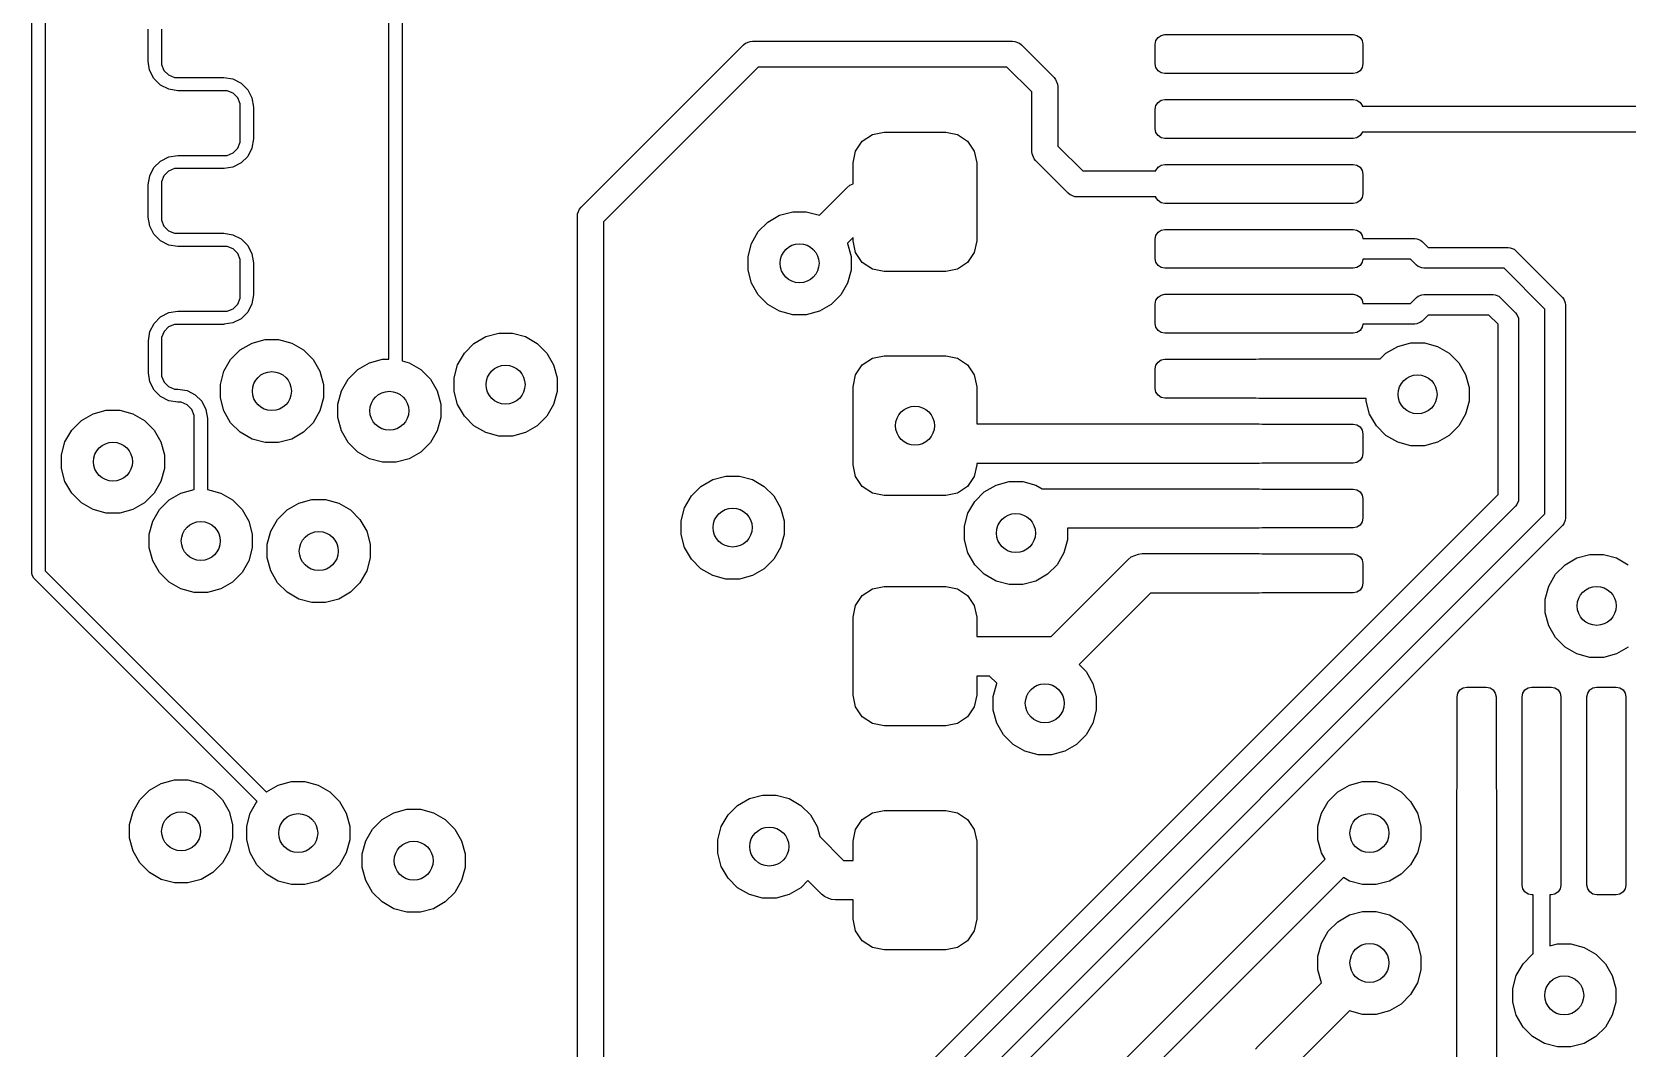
# Model space of a CAD drawing. Extents: x 0.98 to 8.13, y -3.46 to -0.83.
# Drawn here: x 4.3582 to 4.8419, y -2.3979 to -2.0897 of the extents above; entities that cross this region are included whole.
import ezdxf

# ---------------------------------------------------------------- set-up
doc = ezdxf.new("R2010")
doc.units = 0
doc.header["$MEASUREMENT"] = 0
doc.layers.add('BLACK', color=7, linetype='CONTINUOUS')

msp = doc.modelspace()

# ---------------------------------------------------------------- linework, layer by layer
at = {"layer": 'BLACK', "linetype": 'CONTINUOUS'}
for p, q in [((4.35824, -2.21457), (4.35824, -1.85039)), ((4.36224, -1.85122), (4.36224, -2.21457)), ((4.4665, -2.18901), (4.4665, -1.86024)), ((4.4705, -1.86106), (4.4705, -2.1895)), ((4.39351, -2.09858), (4.39351, -2.0889)), ((4.39751, -2.0889), (4.39751, -2.09858)), ((4.52478, -2.14289), (4.57399, -2.09367)), ((4.57399, -2.09367), (4.57458, -2.09318)), ((4.57458, -2.09318), (4.576, -2.0926)), ((4.576, -2.0926), (4.57677, -2.09252)), ((4.57677, -2.09252), (4.65551, -2.09252)), ((4.65551, -2.09252), (4.65628, -2.0926)), ((4.65628, -2.0926), (4.6577, -2.09318)), ((4.6577, -2.09318), (4.6583, -2.09367)), ((4.6583, -2.09367), (4.66814, -2.10352)), ((4.69882, -2.0935), (4.69904, -2.09237)), ((4.69882, -2.09941), (4.69882, -2.0935)), ((4.69904, -2.09237), (4.69968, -2.09142)), ((4.69968, -2.09142), (4.70064, -2.09078)), ((4.70064, -2.09078), (4.70177, -2.09055)), ((4.70177, -2.09055), (4.75886, -2.09055)), ((4.75886, -2.09055), (4.75999, -2.09078)), ((4.75999, -2.09078), (4.76095, -2.09142)), ((4.76095, -2.09142), (4.76159, -2.09237)), ((4.76159, -2.09237), (4.76181, -2.0935)), ((4.76181, -2.0935), (4.76181, -2.09941)), ((4.39394, -2.10135), (4.3935, -2.09858)), ((4.3935, -2.09858), (4.39351, -2.09858)), ((4.39351, -2.09858), (4.39351, -2.09858)), ((4.39351, -2.09858), (4.39351, -2.09858)), ((4.39751, -2.09858), (4.3975, -2.0986)), ((4.3975, -2.0986), (4.3975, -2.09957)), ((4.39522, -2.10385), (4.39394, -2.10135)), ((4.3972, -2.10584), (4.39522, -2.10385)), ((4.3975, -2.09957), (4.39826, -2.1014)), ((4.39826, -2.1014), (4.39966, -2.10279)), ((4.39966, -2.10279), (4.40149, -2.10355)), ((4.40149, -2.10355), (4.40248, -2.10355)), ((4.40248, -2.10355), (4.40248, -2.10355)), ((4.40248, -2.10355), (4.40248, -2.10355)), ((4.40248, -2.10355), (4.40945, -2.10355)), ((4.40945, -2.10355), (4.41642, -2.10355)), ((4.41642, -2.10355), (4.41642, -2.10355)), ((4.41642, -2.10355), (4.41919, -2.10399)), ((4.5784, -2.10039), (4.5315, -2.1473)), ((4.65388, -2.10039), (4.5784, -2.10039)), ((4.66142, -2.10793), (4.65388, -2.10039)), ((4.66814, -2.10352), (4.66863, -2.10411)), ((4.69904, -2.10054), (4.69882, -2.09941)), ((4.69968, -2.1015), (4.69904, -2.10054)), ((4.70064, -2.10214), (4.69968, -2.1015)), ((4.70177, -2.10236), (4.70064, -2.10214)), ((4.75886, -2.10236), (4.70177, -2.10236)), ((4.75999, -2.10214), (4.75886, -2.10236)), ((4.76095, -2.1015), (4.75999, -2.10214)), ((4.76159, -2.10054), (4.76095, -2.1015)), ((4.76181, -2.09941), (4.76159, -2.10054)), ((4.39971, -2.10711), (4.3972, -2.10584)), ((4.40248, -2.10755), (4.39971, -2.10711)), ((4.40945, -2.10755), (4.40248, -2.10755)), ((4.40248, -2.10755), (4.40248, -2.10755)), ((4.40248, -2.10755), (4.40248, -2.10755)), ((4.41642, -2.10755), (4.40945, -2.10755)), ((4.41741, -2.10755), (4.41642, -2.10755)), ((4.41642, -2.10755), (4.41642, -2.10755)), ((4.41642, -2.10755), (4.41642, -2.10755)), ((4.41924, -2.10831), (4.41741, -2.10755)), ((4.41919, -2.10399), (4.42169, -2.10526)), ((4.42064, -2.10971), (4.41924, -2.10831)), ((4.42169, -2.10526), (4.42368, -2.10725)), ((4.42368, -2.10725), (4.42495, -2.10975)), ((4.66142, -2.12598), (4.66142, -2.10793)), ((4.66863, -2.10411), (4.66872, -2.10433)), ((4.66872, -2.10433), (4.66922, -2.10553)), ((4.66922, -2.10553), (4.66929, -2.1063)), ((4.66929, -2.1063), (4.66929, -2.12435)), ((4.42139, -2.11153), (4.42064, -2.10971)), ((4.42139, -2.1125), (4.42139, -2.11153)), ((4.42139, -2.11252), (4.42139, -2.1125)), ((4.42139, -2.1222), (4.42139, -2.11252)), ((4.42495, -2.10975), (4.42539, -2.11252)), ((4.42539, -2.11252), (4.42539, -2.11252)), ((4.42539, -2.11252), (4.42539, -2.11252)), ((4.42539, -2.11252), (4.42539, -2.11252)), ((4.42539, -2.11252), (4.42539, -2.1222)), ((4.69882, -2.11319), (4.69904, -2.11206)), ((4.69882, -2.11909), (4.69882, -2.11319)), ((4.69904, -2.11206), (4.69968, -2.1111)), ((4.69968, -2.1111), (4.70064, -2.11046)), ((4.70064, -2.11046), (4.70177, -2.11024)), ((4.70177, -2.11024), (4.75886, -2.11024)), ((4.75886, -2.11024), (4.75999, -2.11046)), ((4.75999, -2.11046), (4.76095, -2.1111)), ((4.76095, -2.1111), (4.76159, -2.11206)), ((4.76159, -2.11206), (4.76162, -2.1122)), ((4.76162, -2.1122), (4.8622, -2.1122)), ((4.42063, -2.12502), (4.42139, -2.12319)), ((4.42139, -2.12319), (4.42139, -2.1222)), ((4.42539, -2.1222), (4.42495, -2.12497)), ((4.42539, -2.1222), (4.42539, -2.1222)), ((4.42539, -2.1222), (4.42539, -2.1222)), ((4.608, -2.12585), (4.61002, -2.12282)), ((4.61002, -2.12282), (4.61306, -2.12079)), ((4.61306, -2.12079), (4.61663, -2.12008)), ((4.61663, -2.12008), (4.63533, -2.12008)), ((4.63533, -2.12008), (4.63891, -2.12079)), ((4.63891, -2.12079), (4.64195, -2.12282)), ((4.64195, -2.12282), (4.64397, -2.12585)), ((4.69904, -2.12022), (4.69882, -2.11909)), ((4.69968, -2.12118), (4.69904, -2.12022)), ((4.70064, -2.12182), (4.69968, -2.12118)), ((4.70177, -2.12205), (4.70064, -2.12182)), ((4.75886, -2.12205), (4.70177, -2.12205)), ((4.75999, -2.12182), (4.75886, -2.12205)), ((4.76095, -2.12118), (4.75999, -2.12182)), ((4.76159, -2.12022), (4.76095, -2.12118)), ((4.76162, -2.12008), (4.76159, -2.12022)), ((4.86057, -2.12008), (4.76162, -2.12008)), ((4.3972, -2.12888), (4.39971, -2.12761)), ((4.39971, -2.12761), (4.40248, -2.12717)), ((4.40248, -2.12717), (4.40248, -2.12717)), ((4.40248, -2.12717), (4.40248, -2.12717)), ((4.40248, -2.12717), (4.40248, -2.12717)), ((4.40248, -2.12717), (4.40945, -2.12717)), ((4.40945, -2.12717), (4.41642, -2.12717)), ((4.41642, -2.12717), (4.41642, -2.12717)), ((4.41642, -2.12717), (4.41642, -2.12717)), ((4.41642, -2.12717), (4.41642, -2.12717)), ((4.41642, -2.12717), (4.41741, -2.12717)), ((4.41741, -2.12717), (4.41923, -2.12641)), ((4.41923, -2.12641), (4.42063, -2.12502)), ((4.42368, -2.12747), (4.42169, -2.12946)), ((4.42495, -2.12497), (4.42368, -2.12747)), ((4.60728, -2.12943), (4.608, -2.12585)), ((4.64397, -2.12585), (4.64469, -2.12943)), ((4.66149, -2.12675), (4.66142, -2.12598)), ((4.66208, -2.12817), (4.66149, -2.12675)), ((4.66929, -2.12435), (4.67683, -2.13189)), ((4.39395, -2.13337), (4.39522, -2.13087)), ((4.39522, -2.13087), (4.3972, -2.12888)), ((4.39966, -2.13193), (4.39826, -2.13333)), ((4.40149, -2.13117), (4.39966, -2.13193)), ((4.40246, -2.13117), (4.40149, -2.13117)), ((4.40248, -2.13117), (4.40246, -2.13117)), ((4.40945, -2.13117), (4.40248, -2.13117)), ((4.40248, -2.13117), (4.40248, -2.13117)), ((4.41642, -2.13117), (4.40945, -2.13117)), ((4.41651, -2.13116), (4.41642, -2.13117)), ((4.41642, -2.13117), (4.41642, -2.13117)), ((4.41919, -2.13073), (4.41651, -2.13116)), ((4.42169, -2.12946), (4.41919, -2.13073)), ((4.60728, -2.13584), (4.60728, -2.12943)), ((4.64469, -2.12943), (4.64469, -2.15305)), ((4.66257, -2.12877), (4.66208, -2.12817)), ((4.67241, -2.13861), (4.66257, -2.12877)), ((4.67683, -2.13189), (4.69901, -2.13189)), ((4.69901, -2.13189), (4.69904, -2.13174)), ((4.69904, -2.13174), (4.69968, -2.13079)), ((4.69968, -2.13079), (4.70064, -2.13015)), ((4.70064, -2.13015), (4.70177, -2.12992)), ((4.70177, -2.12992), (4.75886, -2.12992)), ((4.75886, -2.12992), (4.75999, -2.13015)), ((4.75999, -2.13015), (4.76095, -2.13079)), ((4.76095, -2.13079), (4.76159, -2.13174)), ((4.76159, -2.13174), (4.76181, -2.13287)), ((4.76181, -2.13287), (4.76181, -2.13878)), ((4.39351, -2.13614), (4.39395, -2.13337)), ((4.39351, -2.14583), (4.39351, -2.13614)), ((4.39351, -2.13614), (4.39351, -2.13614)), ((4.39826, -2.13333), (4.39751, -2.13515)), ((4.39751, -2.13515), (4.39751, -2.13614)), ((4.39751, -2.13614), (4.39751, -2.13614)), ((4.39751, -2.13614), (4.39751, -2.13614)), ((4.39751, -2.13614), (4.39751, -2.14583)), ((4.59703, -2.14534), (4.60537, -2.137)), ((4.60537, -2.137), (4.60628, -2.13625)), ((4.60628, -2.13625), (4.60728, -2.13584)), ((4.67301, -2.1391), (4.67241, -2.13861)), ((4.67339, -2.13926), (4.67301, -2.1391)), ((4.67443, -2.13969), (4.67339, -2.13926)), ((4.6752, -2.13976), (4.67443, -2.13969)), ((4.69901, -2.13976), (4.6752, -2.13976)), ((4.69904, -2.13991), (4.69901, -2.13976)), ((4.69968, -2.14087), (4.69904, -2.13991)), ((4.70064, -2.14151), (4.69968, -2.14087)), ((4.70177, -2.14173), (4.70064, -2.14151)), ((4.75886, -2.14173), (4.70177, -2.14173)), ((4.75999, -2.14151), (4.75886, -2.14173)), ((4.76095, -2.14087), (4.75999, -2.14151)), ((4.76159, -2.13991), (4.76095, -2.14087)), ((4.76181, -2.13878), (4.76159, -2.13991)), ((4.39353, -2.14591), (4.39351, -2.14583)), ((4.39395, -2.1486), (4.39353, -2.14591)), ((4.39751, -2.14583), (4.39751, -2.14583)), ((4.39751, -2.14583), (4.39751, -2.14583)), ((4.39751, -2.14583), (4.39751, -2.14583)), ((4.39751, -2.14583), (4.39751, -2.14681)), ((4.39751, -2.14681), (4.39827, -2.14864)), ((4.52362, -2.14567), (4.5237, -2.1449)), ((4.52362, -2.43931), (4.52362, -2.14567)), ((4.5237, -2.1449), (4.52429, -2.14348)), ((4.52429, -2.14348), (4.52478, -2.14289)), ((4.5315, -2.1473), (4.5315, -2.44094)), ((4.57848, -2.15029), (4.58139, -2.14738)), ((4.58139, -2.14738), (4.58495, -2.14533)), ((4.58495, -2.14533), (4.58892, -2.14426)), ((4.58892, -2.14426), (4.59303, -2.14426)), ((4.59303, -2.14426), (4.59701, -2.14533)), ((4.59701, -2.14533), (4.59703, -2.14534)), ((4.39522, -2.1511), (4.39395, -2.1486)), ((4.39721, -2.15308), (4.39522, -2.1511)), ((4.39827, -2.14864), (4.39966, -2.15004)), ((4.39966, -2.15004), (4.40149, -2.1508)), ((4.40149, -2.1508), (4.40248, -2.1508)), ((4.40248, -2.1508), (4.40945, -2.1508)), ((4.40945, -2.1508), (4.41642, -2.1508)), ((4.41642, -2.1508), (4.41642, -2.1508)), ((4.41642, -2.1508), (4.41919, -2.15123)), ((4.41919, -2.15123), (4.42169, -2.15251)), ((4.57643, -2.15385), (4.57848, -2.15029)), ((4.60728, -2.15206), (4.60551, -2.15383)), ((4.60728, -2.15305), (4.60728, -2.15206)), ((4.69882, -2.15256), (4.69904, -2.15143)), ((4.69904, -2.15143), (4.69968, -2.15047)), ((4.69968, -2.15047), (4.70064, -2.14983)), ((4.70064, -2.14983), (4.70177, -2.14961)), ((4.70177, -2.14961), (4.75886, -2.14961)), ((4.75886, -2.14961), (4.75999, -2.14983)), ((4.75999, -2.14983), (4.76095, -2.15047)), ((4.76095, -2.15047), (4.76159, -2.15143)), ((4.76159, -2.15143), (4.76178, -2.1524)), ((4.39971, -2.15436), (4.39721, -2.15308)), ((4.40248, -2.1548), (4.39971, -2.15436)), ((4.40945, -2.1548), (4.40248, -2.1548)), ((4.40248, -2.1548), (4.40248, -2.1548)), ((4.40248, -2.1548), (4.40248, -2.1548)), ((4.41642, -2.1548), (4.40945, -2.1548)), ((4.41741, -2.1548), (4.41642, -2.1548)), ((4.41642, -2.1548), (4.41642, -2.1548)), ((4.41642, -2.1548), (4.41642, -2.1548)), ((4.41924, -2.15555), (4.41741, -2.1548)), ((4.42064, -2.15695), (4.41924, -2.15555)), ((4.42139, -2.15878), (4.42064, -2.15695)), ((4.42169, -2.15251), (4.42368, -2.15449)), ((4.42368, -2.15449), (4.42495, -2.15699)), ((4.42495, -2.15699), (4.42539, -2.15977)), ((4.57537, -2.15782), (4.57643, -2.15385)), ((4.60551, -2.15383), (4.60553, -2.15385)), ((4.60553, -2.15385), (4.60659, -2.15782)), ((4.608, -2.15663), (4.60728, -2.15305)), ((4.61002, -2.15966), (4.608, -2.15663)), ((4.64397, -2.15663), (4.64195, -2.15966)), ((4.64469, -2.15305), (4.64397, -2.15663)), ((4.69882, -2.15846), (4.69882, -2.15256)), ((4.76178, -2.1524), (4.77756, -2.1524)), ((4.77756, -2.1524), (4.77817, -2.15246)), ((4.77817, -2.15246), (4.77929, -2.15292)), ((4.77929, -2.15292), (4.77976, -2.15331)), ((4.77976, -2.15331), (4.78158, -2.15512)), ((4.78158, -2.15512), (4.78625, -2.15512)), ((4.78625, -2.15512), (4.78655, -2.15512)), ((4.78655, -2.15512), (4.80588, -2.15512)), ((4.80588, -2.15512), (4.80648, -2.15518)), ((4.80648, -2.15518), (4.80761, -2.15565)), ((4.80761, -2.15565), (4.80808, -2.15604)), ((4.80808, -2.15604), (4.82231, -2.17027)), ((4.42139, -2.15975), (4.42139, -2.15878)), ((4.42139, -2.15977), (4.42139, -2.15975)), ((4.42139, -2.16945), (4.42139, -2.15977)), ((4.42539, -2.15977), (4.42539, -2.15977)), ((4.42539, -2.15977), (4.42539, -2.15977)), ((4.42539, -2.15977), (4.42539, -2.15977)), ((4.42539, -2.15977), (4.42539, -2.16945)), ((4.57537, -2.16193), (4.57537, -2.15782)), ((4.57643, -2.1659), (4.57537, -2.16193)), ((4.60659, -2.16193), (4.60553, -2.1659)), ((4.60659, -2.15782), (4.60659, -2.16193)), ((4.61306, -2.16169), (4.61002, -2.15966)), ((4.61663, -2.1624), (4.61306, -2.16169)), ((4.63891, -2.16169), (4.63533, -2.1624)), ((4.64195, -2.15966), (4.63891, -2.16169)), ((4.69904, -2.15959), (4.69882, -2.15846)), ((4.69968, -2.16055), (4.69904, -2.15959)), ((4.70064, -2.16119), (4.69968, -2.16055)), ((4.70177, -2.16142), (4.70064, -2.16119)), ((4.75886, -2.16142), (4.70177, -2.16142)), ((4.75999, -2.16119), (4.75886, -2.16142)), ((4.76095, -2.16055), (4.75999, -2.16119)), ((4.76159, -2.15959), (4.76095, -2.16055)), ((4.76178, -2.15863), (4.76159, -2.15959)), ((4.77627, -2.15863), (4.76178, -2.15863)), ((4.77808, -2.16044), (4.77627, -2.15863)), ((4.77856, -2.16083), (4.77808, -2.16044)), ((4.77968, -2.16129), (4.77856, -2.16083)), ((4.78029, -2.16135), (4.77968, -2.16129)), ((4.78625, -2.16135), (4.78029, -2.16135)), ((4.78655, -2.16135), (4.78625, -2.16135)), ((4.80459, -2.16135), (4.78655, -2.16135)), ((4.81699, -2.17376), (4.80459, -2.16135)), ((4.57848, -2.16946), (4.57643, -2.1659)), ((4.60553, -2.1659), (4.60347, -2.16946)), ((4.63533, -2.1624), (4.61663, -2.1624)), ((4.42063, -2.17226), (4.42139, -2.17043)), ((4.42139, -2.17043), (4.42139, -2.16945)), ((4.42539, -2.16945), (4.42495, -2.17222)), ((4.42539, -2.16945), (4.42539, -2.16945)), ((4.42539, -2.16945), (4.42539, -2.16945)), ((4.58139, -2.17237), (4.57848, -2.16946)), ((4.60347, -2.16946), (4.60057, -2.17237)), ((4.69882, -2.17224), (4.69904, -2.17111)), ((4.69904, -2.17111), (4.69968, -2.17016)), ((4.69968, -2.17016), (4.70064, -2.16952)), ((4.70064, -2.16952), (4.70177, -2.16929)), ((4.70177, -2.16929), (4.75886, -2.16929)), ((4.75886, -2.16929), (4.75999, -2.16952)), ((4.75999, -2.16952), (4.76095, -2.17016)), ((4.76095, -2.17016), (4.76159, -2.17111)), ((4.76159, -2.17111), (4.76178, -2.17208)), ((4.77627, -2.17208), (4.77808, -2.17027)), ((4.77808, -2.17027), (4.77856, -2.16988)), ((4.77856, -2.16988), (4.77968, -2.16941)), ((4.77968, -2.16941), (4.78029, -2.16935)), ((4.78029, -2.16935), (4.78625, -2.16935)), ((4.78625, -2.16935), (4.78655, -2.16935)), ((4.78655, -2.16935), (4.80125, -2.16935)), ((4.80125, -2.16935), (4.80185, -2.16941)), ((4.80185, -2.16941), (4.80298, -2.16988)), ((4.80298, -2.16988), (4.80345, -2.17027)), ((4.80345, -2.17027), (4.80808, -2.1749)), ((4.82231, -2.17027), (4.8227, -2.17074)), ((4.8227, -2.17074), (4.82316, -2.17186)), ((4.39527, -2.1781), (4.39724, -2.17612)), ((4.39724, -2.17612), (4.39974, -2.17485)), ((4.39974, -2.17485), (4.4025, -2.17442)), ((4.4025, -2.17442), (4.4025, -2.17442)), ((4.4025, -2.17442), (4.4025, -2.17442)), ((4.4025, -2.17442), (4.4025, -2.17442)), ((4.4025, -2.17442), (4.40945, -2.17442)), ((4.40945, -2.17442), (4.41642, -2.17442)), ((4.41642, -2.17442), (4.41642, -2.17441)), ((4.41642, -2.17441), (4.41741, -2.17441)), ((4.41642, -2.17442), (4.41642, -2.17442)), ((4.41642, -2.17442), (4.41642, -2.17442)), ((4.41741, -2.17441), (4.41923, -2.17366)), ((4.41923, -2.17366), (4.42063, -2.17226)), ((4.42368, -2.17472), (4.42169, -2.1767)), ((4.42495, -2.17222), (4.42368, -2.17472)), ((4.58495, -2.17443), (4.58139, -2.17237)), ((4.58892, -2.17549), (4.58495, -2.17443)), ((4.59303, -2.17549), (4.58892, -2.17549)), ((4.59701, -2.17443), (4.59303, -2.17549)), ((4.60057, -2.17237), (4.59701, -2.17443)), ((4.69882, -2.17815), (4.69882, -2.17224)), ((4.76178, -2.17208), (4.77627, -2.17208)), ((4.78158, -2.17558), (4.77976, -2.1774)), ((4.78625, -2.17558), (4.78158, -2.17558)), ((4.78655, -2.17558), (4.78625, -2.17558)), ((4.79995, -2.17558), (4.78655, -2.17558)), ((4.80276, -2.17839), (4.79995, -2.17558)), ((4.80808, -2.1749), (4.80847, -2.17537)), ((4.80847, -2.17537), (4.80847, -2.17537)), ((4.80847, -2.17537), (4.80893, -2.17649)), ((4.81699, -2.18605), (4.81699, -2.17376)), ((4.82316, -2.17186), (4.82322, -2.17247)), ((4.82322, -2.17247), (4.82322, -2.18605)), ((4.39356, -2.18336), (4.39399, -2.1806)), ((4.39399, -2.1806), (4.39527, -2.1781)), ((4.39831, -2.18056), (4.39756, -2.18238)), ((4.3997, -2.17917), (4.39831, -2.18056)), ((4.40152, -2.17842), (4.3997, -2.17917)), ((4.40249, -2.17842), (4.40152, -2.17842)), ((4.4025, -2.17842), (4.40249, -2.17842)), ((4.40945, -2.17842), (4.4025, -2.17842)), ((4.4025, -2.17842), (4.4025, -2.17842)), ((4.41642, -2.17842), (4.40945, -2.17842)), ((4.41651, -2.1784), (4.41642, -2.17842)), ((4.41642, -2.17842), (4.41642, -2.17842)), ((4.41919, -2.17798), (4.41651, -2.1784)), ((4.42169, -2.1767), (4.41919, -2.17798)), ((4.49582, -2.18214), (4.49979, -2.18108)), ((4.49979, -2.18108), (4.50391, -2.18108)), ((4.50391, -2.18108), (4.50788, -2.18214)), ((4.69904, -2.17928), (4.69882, -2.17815)), ((4.69968, -2.18024), (4.69904, -2.17928)), ((4.70064, -2.18088), (4.69968, -2.18024)), ((4.70177, -2.1811), (4.70064, -2.18088)), ((4.75886, -2.1811), (4.70177, -2.1811)), ((4.75999, -2.18088), (4.75886, -2.1811)), ((4.76095, -2.18024), (4.75999, -2.18088)), ((4.76159, -2.17928), (4.76095, -2.18024)), ((4.76178, -2.17831), (4.76159, -2.17928)), ((4.77756, -2.17831), (4.76178, -2.17831)), ((4.77817, -2.17825), (4.77756, -2.17831)), ((4.77929, -2.17779), (4.77817, -2.17825)), ((4.77976, -2.1774), (4.77929, -2.17779)), ((4.80276, -2.18605), (4.80276, -2.17839)), ((4.80893, -2.17649), (4.80899, -2.1771)), ((4.80899, -2.1771), (4.80899, -2.18605)), ((4.39356, -2.19309), (4.39356, -2.18336)), ((4.39356, -2.18336), (4.39356, -2.18336)), ((4.39756, -2.18238), (4.39756, -2.18336)), ((4.39756, -2.18336), (4.39756, -2.18336)), ((4.39756, -2.18336), (4.39756, -2.18336)), ((4.39756, -2.18336), (4.39756, -2.19309)), ((4.42141, -2.18616), (4.42497, -2.18411)), ((4.42497, -2.18411), (4.42894, -2.18304)), ((4.42894, -2.18304), (4.43305, -2.18304)), ((4.43305, -2.18304), (4.43702, -2.18411)), ((4.43702, -2.18411), (4.44059, -2.18616)), ((4.48936, -2.18711), (4.49226, -2.1842)), ((4.49226, -2.1842), (4.49582, -2.18214)), ((4.50788, -2.18214), (4.51144, -2.1842)), ((4.51144, -2.1842), (4.51434, -2.18711)), ((4.76878, -2.18714), (4.77234, -2.18508)), ((4.77234, -2.18508), (4.77632, -2.18402)), ((4.77632, -2.18402), (4.78043, -2.18402)), ((4.78043, -2.18402), (4.7844, -2.18508)), ((4.7844, -2.18508), (4.78796, -2.18714)), ((4.80276, -2.23001), (4.80276, -2.18605)), ((4.80899, -2.18605), (4.80899, -2.2313)), ((4.81699, -2.23591), (4.81699, -2.18605)), ((4.82322, -2.18605), (4.82322, -2.2372)), ((4.41645, -2.19263), (4.4185, -2.18907)), ((4.4185, -2.18907), (4.42141, -2.18616)), ((4.44059, -2.18616), (4.44349, -2.18907)), ((4.44349, -2.18907), (4.44555, -2.19263)), ((4.45702, -2.19213), (4.46058, -2.19008)), ((4.46058, -2.19008), (4.46455, -2.18901)), ((4.46455, -2.18901), (4.4665, -2.18901)), ((4.4705, -2.1895), (4.47263, -2.19008)), ((4.47263, -2.19008), (4.47619, -2.19213)), ((4.48624, -2.19464), (4.4873, -2.19067)), ((4.4873, -2.19067), (4.48936, -2.18711)), ((4.51434, -2.18711), (4.5164, -2.19067)), ((4.5164, -2.19067), (4.51746, -2.19464)), ((4.608, -2.19376), (4.61002, -2.19073)), ((4.61002, -2.19073), (4.61306, -2.1887)), ((4.61306, -2.1887), (4.61663, -2.18799)), ((4.61663, -2.18799), (4.63533, -2.18799)), ((4.63533, -2.18799), (4.63891, -2.1887)), ((4.63891, -2.1887), (4.64195, -2.19073)), ((4.64195, -2.19073), (4.64397, -2.19376)), ((4.69882, -2.19193), (4.69904, -2.1908)), ((4.69904, -2.1908), (4.69968, -2.18984)), ((4.69968, -2.18984), (4.70064, -2.1892)), ((4.70064, -2.1892), (4.70177, -2.18898)), ((4.70177, -2.18898), (4.72936, -2.18898)), ((4.72936, -2.18898), (4.73031, -2.18888)), ((4.73031, -2.18888), (4.76704, -2.18888)), ((4.76704, -2.18888), (4.76878, -2.18714)), ((4.78796, -2.18714), (4.79087, -2.19004)), ((4.79087, -2.19004), (4.79292, -2.1936)), ((4.39357, -2.19314), (4.39356, -2.19309)), ((4.394, -2.19586), (4.39357, -2.19314)), ((4.39756, -2.19309), (4.39756, -2.19309)), ((4.39756, -2.19309), (4.39756, -2.19309)), ((4.39756, -2.19309), (4.39756, -2.19309)), ((4.39756, -2.19309), (4.39756, -2.19408)), ((4.39756, -2.19408), (4.39831, -2.1959)), ((4.41538, -2.1966), (4.41645, -2.19263)), ((4.44555, -2.19263), (4.44661, -2.1966)), ((4.45206, -2.1986), (4.45411, -2.19504)), ((4.45411, -2.19504), (4.45702, -2.19213)), ((4.47619, -2.19213), (4.4791, -2.19504)), ((4.4791, -2.19504), (4.48116, -2.1986)), ((4.48624, -2.19875), (4.48624, -2.19464)), ((4.51746, -2.19464), (4.51746, -2.19875)), ((4.60728, -2.19734), (4.608, -2.19376)), ((4.64397, -2.19376), (4.64469, -2.19734)), ((4.69882, -2.19783), (4.69882, -2.19193)), ((4.79292, -2.1936), (4.79398, -2.19758)), ((4.39527, -2.19835), (4.394, -2.19586)), ((4.39725, -2.20033), (4.39527, -2.19835)), ((4.39974, -2.2016), (4.39725, -2.20033)), ((4.39831, -2.1959), (4.3997, -2.19729)), ((4.3997, -2.19729), (4.40152, -2.19804)), ((4.40152, -2.19804), (4.4025, -2.19804)), ((4.4025, -2.19804), (4.4025, -2.19804)), ((4.4025, -2.19804), (4.40527, -2.19848)), ((4.40527, -2.19848), (4.40776, -2.19975)), ((4.40776, -2.19975), (4.40974, -2.20173)), ((4.41538, -2.20071), (4.41538, -2.1966)), ((4.44661, -2.1966), (4.44661, -2.20071)), ((4.45099, -2.20257), (4.45206, -2.1986)), ((4.48116, -2.1986), (4.48222, -2.20257)), ((4.4873, -2.20272), (4.48624, -2.19875)), ((4.51746, -2.19875), (4.5164, -2.20272)), ((4.60728, -2.22096), (4.60728, -2.19734)), ((4.64469, -2.19734), (4.64469, -2.20857)), ((4.69904, -2.19896), (4.69882, -2.19783)), ((4.69968, -2.19992), (4.69904, -2.19896)), ((4.70064, -2.20056), (4.69968, -2.19992)), ((4.70177, -2.20079), (4.70064, -2.20056)), ((4.79398, -2.19758), (4.79398, -2.20169)), ((4.37323, -2.20756), (4.37679, -2.2055)), ((4.37679, -2.2055), (4.38076, -2.20444)), ((4.38076, -2.20444), (4.38487, -2.20444)), ((4.38487, -2.20444), (4.38884, -2.2055)), ((4.38884, -2.2055), (4.3924, -2.20756)), ((4.4025, -2.20204), (4.39974, -2.2016)), ((4.40349, -2.20204), (4.4025, -2.20204)), ((4.4025, -2.20204), (4.4025, -2.20204)), ((4.4025, -2.20204), (4.4025, -2.20204)), ((4.4053, -2.20279), (4.40349, -2.20204)), ((4.4067, -2.20418), (4.4053, -2.20279)), ((4.40745, -2.206), (4.4067, -2.20418)), ((4.40974, -2.20173), (4.41101, -2.20422)), ((4.41101, -2.20422), (4.41145, -2.20698)), ((4.41645, -2.20468), (4.41538, -2.20071)), ((4.4185, -2.20824), (4.41645, -2.20468)), ((4.44555, -2.20468), (4.44349, -2.20824)), ((4.44661, -2.20071), (4.44555, -2.20468)), ((4.45099, -2.20668), (4.45099, -2.20257)), ((4.48222, -2.20257), (4.48222, -2.20668)), ((4.48936, -2.20628), (4.4873, -2.20272)), ((4.5164, -2.20272), (4.51434, -2.20628)), ((4.72936, -2.20079), (4.70177, -2.20079)), ((4.73031, -2.20088), (4.72936, -2.20079)), ((4.76276, -2.20088), (4.73031, -2.20088)), ((4.76276, -2.20169), (4.76276, -2.20088)), ((4.76382, -2.20566), (4.76276, -2.20169)), ((4.79398, -2.20169), (4.79292, -2.20566)), ((4.37032, -2.21046), (4.37323, -2.20756)), ((4.3924, -2.20756), (4.39531, -2.21046)), ((4.40745, -2.20698), (4.40745, -2.206)), ((4.40745, -2.20699), (4.40745, -2.20698)), ((4.40745, -2.20698), (4.40745, -2.20698)), ((4.40745, -2.21654), (4.40745, -2.20699)), ((4.41145, -2.20698), (4.41145, -2.20699)), ((4.41145, -2.20699), (4.41145, -2.21654)), ((4.42141, -2.21115), (4.4185, -2.20824)), ((4.44349, -2.20824), (4.44059, -2.21115)), ((4.45206, -2.21065), (4.45099, -2.20668)), ((4.48222, -2.20668), (4.48116, -2.21065)), ((4.49226, -2.20919), (4.48936, -2.20628)), ((4.49582, -2.21124), (4.49226, -2.20919)), ((4.51144, -2.20919), (4.50788, -2.21124)), ((4.51434, -2.20628), (4.51144, -2.20919)), ((4.64469, -2.20857), (4.73031, -2.20857)), ((4.73031, -2.20857), (4.73127, -2.20866)), ((4.73127, -2.20866), (4.75886, -2.20866)), ((4.75886, -2.20866), (4.75999, -2.20889)), ((4.75999, -2.20889), (4.76095, -2.20953)), ((4.76095, -2.20953), (4.76159, -2.21048)), ((4.76588, -2.20922), (4.76382, -2.20566)), ((4.76878, -2.21212), (4.76588, -2.20922)), ((4.79087, -2.20922), (4.78796, -2.21212)), ((4.79292, -2.20566), (4.79087, -2.20922)), ((4.35824, -2.25394), (4.35824, -2.21457)), ((4.36224, -2.21457), (4.36224, -2.25311)), ((4.3672, -2.21799), (4.36826, -2.21402)), ((4.36826, -2.21402), (4.37032, -2.21046)), ((4.39531, -2.21046), (4.39736, -2.21402)), ((4.39736, -2.21402), (4.39843, -2.21799)), ((4.42497, -2.21321), (4.42141, -2.21115)), ((4.42894, -2.21427), (4.42497, -2.21321)), ((4.43305, -2.21427), (4.42894, -2.21427)), ((4.43702, -2.21321), (4.43305, -2.21427)), ((4.44059, -2.21115), (4.43702, -2.21321)), ((4.45411, -2.21421), (4.45206, -2.21065)), ((4.45702, -2.21712), (4.45411, -2.21421)), ((4.4791, -2.21421), (4.47619, -2.21712)), ((4.48116, -2.21065), (4.4791, -2.21421)), ((4.49979, -2.21231), (4.49582, -2.21124)), ((4.50391, -2.21231), (4.49979, -2.21231)), ((4.50788, -2.21124), (4.50391, -2.21231)), ((4.76159, -2.21048), (4.76181, -2.21161)), ((4.76181, -2.21161), (4.76181, -2.21752)), ((4.77234, -2.21418), (4.76878, -2.21212)), ((4.77632, -2.21524), (4.77234, -2.21418)), ((4.7844, -2.21418), (4.78043, -2.21524)), ((4.78796, -2.21212), (4.7844, -2.21418)), ((4.3672, -2.2221), (4.3672, -2.21799)), ((4.39843, -2.21799), (4.39843, -2.2221)), ((4.40745, -2.22848), (4.40745, -2.21654)), ((4.41145, -2.21654), (4.41145, -2.22848)), ((4.46058, -2.21917), (4.45702, -2.21712)), ((4.46455, -2.22024), (4.46058, -2.21917)), ((4.47263, -2.21917), (4.46866, -2.22024)), ((4.47619, -2.21712), (4.47263, -2.21917)), ((4.76095, -2.21961), (4.75999, -2.22025)), ((4.76159, -2.21865), (4.76095, -2.21961)), ((4.76181, -2.21752), (4.76159, -2.21865)), ((4.78043, -2.21524), (4.77632, -2.21524)), ((4.36826, -2.22608), (4.3672, -2.2221)), ((4.39843, -2.2221), (4.39736, -2.22608)), ((4.46866, -2.22024), (4.46455, -2.22024)), ((4.56466, -2.22548), (4.56864, -2.22442)), ((4.56864, -2.22442), (4.57275, -2.22442)), ((4.57275, -2.22442), (4.57672, -2.22548)), ((4.608, -2.22454), (4.60728, -2.22096)), ((4.61002, -2.22758), (4.608, -2.22454)), ((4.64397, -2.22454), (4.64195, -2.22758)), ((4.64469, -2.22096), (4.64397, -2.22454)), ((4.73031, -2.22057), (4.64469, -2.22057)), ((4.64469, -2.22057), (4.64469, -2.22096)), ((4.73127, -2.22047), (4.73031, -2.22057)), ((4.75886, -2.22047), (4.73127, -2.22047)), ((4.75999, -2.22025), (4.75886, -2.22047)), ((4.37032, -2.22964), (4.36826, -2.22608)), ((4.37323, -2.23254), (4.37032, -2.22964)), ((4.39531, -2.22964), (4.3924, -2.23254)), ((4.39736, -2.22608), (4.39531, -2.22964)), ((4.39986, -2.2316), (4.40342, -2.22955)), ((4.40342, -2.22955), (4.40739, -2.22848)), ((4.40739, -2.22848), (4.40745, -2.22848)), ((4.41145, -2.22848), (4.4115, -2.22848)), ((4.4115, -2.22848), (4.41548, -2.22955)), ((4.41548, -2.22955), (4.41904, -2.2316)), ((4.5582, -2.23045), (4.5611, -2.22754)), ((4.5611, -2.22754), (4.56466, -2.22548)), ((4.57672, -2.22548), (4.58028, -2.22754)), ((4.58028, -2.22754), (4.58318, -2.23045)), ((4.61306, -2.2296), (4.61002, -2.22758)), ((4.61663, -2.23031), (4.61306, -2.2296)), ((4.63891, -2.2296), (4.63533, -2.23031)), ((4.64195, -2.22758), (4.63891, -2.2296)), ((4.6441, -2.23211), (4.647, -2.2292)), ((4.647, -2.2292), (4.65056, -2.22715)), ((4.65056, -2.22715), (4.65453, -2.22608)), ((4.65453, -2.22608), (4.65865, -2.22608)), ((4.65865, -2.22608), (4.66262, -2.22715)), ((4.66262, -2.22715), (4.66453, -2.22825)), ((4.66453, -2.22825), (4.73031, -2.22825)), ((4.73031, -2.22825), (4.73127, -2.22835)), ((4.73127, -2.22835), (4.75886, -2.22835)), ((4.75886, -2.22835), (4.75999, -2.22857)), ((4.75999, -2.22857), (4.76095, -2.22921)), ((4.76095, -2.22921), (4.76159, -2.23017)), ((4.37679, -2.2346), (4.37323, -2.23254)), ((4.3924, -2.23254), (4.38884, -2.2346)), ((4.3949, -2.23807), (4.39696, -2.23451)), ((4.39696, -2.23451), (4.39986, -2.2316)), ((4.41904, -2.2316), (4.42194, -2.23451)), ((4.42194, -2.23451), (4.424, -2.23807)), ((4.43563, -2.23466), (4.43919, -2.23261)), ((4.43919, -2.23261), (4.44316, -2.23154)), ((4.44316, -2.23154), (4.44728, -2.23154)), ((4.44728, -2.23154), (4.45125, -2.23261)), ((4.45125, -2.23261), (4.45481, -2.23466)), ((4.55508, -2.23798), (4.55614, -2.23401)), ((4.55614, -2.23401), (4.5582, -2.23045)), ((4.58222, -2.45055), (4.80276, -2.23001)), ((4.58318, -2.23045), (4.58524, -2.23401)), ((4.58524, -2.23401), (4.5863, -2.23798)), ((4.80808, -2.23351), (4.58663, -2.45496)), ((4.63533, -2.23031), (4.61663, -2.23031)), ((4.64204, -2.23567), (4.6441, -2.23211)), ((4.76159, -2.23017), (4.76181, -2.2313)), ((4.76181, -2.2313), (4.76181, -2.2372)), ((4.80847, -2.23304), (4.80808, -2.23351)), ((4.80893, -2.23191), (4.80847, -2.23304)), ((4.80899, -2.2313), (4.80893, -2.23191)), ((4.38076, -2.23566), (4.37679, -2.2346)), ((4.38487, -2.23566), (4.38076, -2.23566)), ((4.38884, -2.2346), (4.38487, -2.23566)), ((4.39384, -2.24204), (4.3949, -2.23807)), ((4.424, -2.23807), (4.42506, -2.24204)), ((4.43067, -2.24113), (4.43273, -2.23757)), ((4.43273, -2.23757), (4.43563, -2.23466)), ((4.45481, -2.23466), (4.45771, -2.23757)), ((4.45771, -2.23757), (4.45977, -2.24113)), ((4.55508, -2.24209), (4.55508, -2.23798)), ((4.5863, -2.23798), (4.5863, -2.24209)), ((4.59228, -2.46062), (4.81699, -2.23591)), ((4.64098, -2.23964), (4.64204, -2.23567)), ((4.76095, -2.23929), (4.75999, -2.23993)), ((4.76159, -2.23833), (4.76095, -2.23929)), ((4.76181, -2.2372), (4.76159, -2.23833)), ((4.8227, -2.23893), (4.82231, -2.2394)), ((4.82316, -2.23781), (4.8227, -2.23893)), ((4.82322, -2.2372), (4.82316, -2.23781)), ((4.39384, -2.24615), (4.39384, -2.24204)), ((4.42506, -2.24204), (4.42506, -2.24615)), ((4.42961, -2.2451), (4.43067, -2.24113)), ((4.45977, -2.24113), (4.46083, -2.2451)), ((4.55614, -2.24606), (4.55508, -2.24209)), ((4.5863, -2.24209), (4.58524, -2.24606)), ((4.82231, -2.2394), (4.59669, -2.46502)), ((4.64098, -2.24375), (4.64098, -2.23964)), ((4.64204, -2.24772), (4.64098, -2.24375)), ((4.6722, -2.24375), (4.67114, -2.24772)), ((4.73031, -2.24025), (4.6722, -2.24025)), ((4.6722, -2.24025), (4.6722, -2.24375)), ((4.73127, -2.24016), (4.73031, -2.24025)), ((4.75886, -2.24016), (4.73127, -2.24016)), ((4.75999, -2.23993), (4.75886, -2.24016)), ((4.3949, -2.25012), (4.39384, -2.24615)), ((4.42506, -2.24615), (4.424, -2.25012)), ((4.42961, -2.24921), (4.42961, -2.2451)), ((4.46083, -2.2451), (4.46083, -2.24921)), ((4.5582, -2.24962), (4.55614, -2.24606)), ((4.58524, -2.24606), (4.58318, -2.24962)), ((4.6441, -2.25128), (4.64204, -2.24772)), ((4.67114, -2.24772), (4.66908, -2.25128)), ((4.69064, -2.24969), (4.69155, -2.24895)), ((4.69155, -2.24895), (4.69371, -2.24805)), ((4.69371, -2.24805), (4.69488, -2.24794)), ((4.69488, -2.24794), (4.73031, -2.24794)), ((4.73031, -2.24794), (4.73127, -2.24803)), ((4.73127, -2.24803), (4.75886, -2.24803)), ((4.75886, -2.24803), (4.75999, -2.24826)), ((4.75999, -2.24826), (4.76095, -2.2489)), ((4.76095, -2.2489), (4.76159, -2.24985)), ((4.82665, -2.24923), (4.83062, -2.24817)), ((4.83062, -2.24817), (4.83473, -2.24817)), ((4.83473, -2.24817), (4.8387, -2.24923)), ((4.36224, -2.25311), (4.42935, -2.32022)), ((4.39696, -2.25368), (4.3949, -2.25012)), ((4.39986, -2.25659), (4.39696, -2.25368)), ((4.42194, -2.25368), (4.41904, -2.25659)), ((4.424, -2.25012), (4.42194, -2.25368)), ((4.43067, -2.25318), (4.42961, -2.24921)), ((4.43273, -2.25674), (4.43067, -2.25318)), ((4.45977, -2.25318), (4.45771, -2.25674)), ((4.46083, -2.24921), (4.45977, -2.25318)), ((4.5611, -2.25253), (4.5582, -2.24962)), ((4.56466, -2.25458), (4.5611, -2.25253)), ((4.58028, -2.25253), (4.57672, -2.25458)), ((4.58318, -2.24962), (4.58028, -2.25253)), ((4.647, -2.25419), (4.6441, -2.25128)), ((4.66908, -2.25128), (4.66618, -2.25419)), ((4.6673, -2.27304), (4.69064, -2.24969)), ((4.76159, -2.24985), (4.76181, -2.25098)), ((4.76181, -2.25098), (4.76181, -2.25689)), ((4.82018, -2.25419), (4.82309, -2.25129)), ((4.82309, -2.25129), (4.82665, -2.24923)), ((4.8387, -2.24923), (4.84226, -2.25129)), ((4.35839, -2.2547), (4.35824, -2.25394)), ((4.35882, -2.25535), (4.35839, -2.2547)), ((4.42652, -2.32305), (4.35882, -2.25535)), ((4.40342, -2.25864), (4.39986, -2.25659)), ((4.40739, -2.25971), (4.40342, -2.25864)), ((4.41548, -2.25864), (4.4115, -2.25971)), ((4.41904, -2.25659), (4.41548, -2.25864)), ((4.43563, -2.25965), (4.43273, -2.25674)), ((4.45771, -2.25674), (4.45481, -2.25965)), ((4.56864, -2.25565), (4.56466, -2.25458)), ((4.57275, -2.25565), (4.56864, -2.25565)), ((4.57672, -2.25458), (4.57275, -2.25565)), ((4.61002, -2.26061), (4.61306, -2.25859)), ((4.61306, -2.25859), (4.61663, -2.25787)), ((4.61663, -2.25787), (4.63533, -2.25787)), ((4.63533, -2.25787), (4.63891, -2.25859)), ((4.63891, -2.25859), (4.64195, -2.26061)), ((4.65056, -2.25625), (4.647, -2.25419)), ((4.65453, -2.25731), (4.65056, -2.25625)), ((4.65865, -2.25731), (4.65453, -2.25731)), ((4.66262, -2.25625), (4.65865, -2.25731)), ((4.66618, -2.25419), (4.66262, -2.25625)), ((4.76159, -2.25802), (4.76095, -2.25898)), ((4.76181, -2.25689), (4.76159, -2.25802)), ((4.81706, -2.26172), (4.81813, -2.25775)), ((4.81813, -2.25775), (4.82018, -2.25419)), ((4.4115, -2.25971), (4.40739, -2.25971)), ((4.43919, -2.26171), (4.43563, -2.25965)), ((4.44316, -2.26277), (4.43919, -2.26171)), ((4.44728, -2.26277), (4.44316, -2.26277)), ((4.45125, -2.26171), (4.44728, -2.26277)), ((4.45481, -2.25965), (4.45125, -2.26171)), ((4.608, -2.26365), (4.61002, -2.26061)), ((4.64195, -2.26061), (4.64397, -2.26365)), ((4.69737, -2.25994), (4.67572, -2.28159)), ((4.73031, -2.25994), (4.69737, -2.25994)), ((4.73127, -2.25984), (4.73031, -2.25994)), ((4.75886, -2.25984), (4.73127, -2.25984)), ((4.75999, -2.25962), (4.75886, -2.25984)), ((4.76095, -2.25898), (4.75999, -2.25962)), ((4.81706, -2.26584), (4.81706, -2.26172)), ((4.60728, -2.26722), (4.608, -2.26365)), ((4.60728, -2.29085), (4.60728, -2.26722)), ((4.64397, -2.26365), (4.64469, -2.26722)), ((4.64469, -2.26722), (4.64469, -2.27304)), ((4.81813, -2.26981), (4.81706, -2.26584)), ((4.64469, -2.27304), (4.6501, -2.27304)), ((4.6501, -2.27304), (4.65108, -2.27304)), ((4.65108, -2.27304), (4.6673, -2.27304)), ((4.82018, -2.27337), (4.81813, -2.26981)), ((4.82309, -2.27627), (4.82018, -2.27337)), ((4.82665, -2.27833), (4.82309, -2.27627)), ((4.84226, -2.27627), (4.8387, -2.27833)), ((4.67572, -2.28159), (4.67785, -2.28372)), ((4.83062, -2.27939), (4.82665, -2.27833)), ((4.83473, -2.27939), (4.83062, -2.27939)), ((4.8387, -2.27833), (4.83473, -2.27939)), ((4.6486, -2.28504), (4.64469, -2.28504)), ((4.64469, -2.28504), (4.64469, -2.29085)), ((4.65082, -2.28726), (4.6486, -2.28504)), ((4.64974, -2.29125), (4.65081, -2.28728)), ((4.65081, -2.28728), (4.65082, -2.28726)), ((4.67785, -2.28372), (4.6799, -2.28728)), ((4.6799, -2.28728), (4.68097, -2.29125)), ((4.608, -2.29442), (4.60728, -2.29085)), ((4.64469, -2.29085), (4.64397, -2.29442)), ((4.64974, -2.29536), (4.64974, -2.29125)), ((4.68097, -2.29125), (4.68097, -2.29536)), ((4.79035, -2.29134), (4.79058, -2.29021)), ((4.79035, -2.31892), (4.79035, -2.29134)), ((4.79058, -2.29021), (4.79122, -2.28925)), ((4.79122, -2.28925), (4.79218, -2.28861)), ((4.79218, -2.28861), (4.79331, -2.28839)), ((4.79331, -2.28839), (4.79921, -2.28839)), ((4.79921, -2.28839), (4.80034, -2.28861)), ((4.80034, -2.28861), (4.8013, -2.28925)), ((4.8013, -2.28925), (4.80194, -2.29021)), ((4.80194, -2.29021), (4.80217, -2.29134)), ((4.80217, -2.29134), (4.80217, -2.31892)), ((4.81004, -2.29134), (4.81026, -2.29021)), ((4.81004, -2.34843), (4.81004, -2.29134)), ((4.81026, -2.29021), (4.8109, -2.28925)), ((4.8109, -2.28925), (4.81186, -2.28861)), ((4.81186, -2.28861), (4.81299, -2.28839)), ((4.81299, -2.28839), (4.8189, -2.28839)), ((4.8189, -2.28839), (4.82003, -2.28861)), ((4.82003, -2.28861), (4.82099, -2.28925)), ((4.82099, -2.28925), (4.82163, -2.29021)), ((4.82163, -2.29021), (4.82185, -2.29134)), ((4.82185, -2.29134), (4.82185, -2.34843)), ((4.82972, -2.29134), (4.82995, -2.29021)), ((4.82972, -2.34843), (4.82972, -2.29134)), ((4.82995, -2.29021), (4.83059, -2.28925)), ((4.83059, -2.28925), (4.83155, -2.28861)), ((4.83155, -2.28861), (4.83268, -2.28839)), ((4.83268, -2.28839), (4.83858, -2.28839)), ((4.83858, -2.28839), (4.83971, -2.28861)), ((4.83971, -2.28861), (4.84067, -2.28925)), ((4.84067, -2.28925), (4.84131, -2.29021)), ((4.84131, -2.29021), (4.84154, -2.29134)), ((4.84154, -2.29134), (4.84154, -2.34843)), ((4.61002, -2.29746), (4.608, -2.29442)), ((4.64397, -2.29442), (4.64195, -2.29746)), ((4.65081, -2.29933), (4.64974, -2.29536)), ((4.68097, -2.29536), (4.6799, -2.29933)), ((4.61306, -2.29949), (4.61002, -2.29746)), ((4.61663, -2.3002), (4.61306, -2.29949)), ((4.63533, -2.3002), (4.61663, -2.3002)), ((4.63891, -2.29949), (4.63533, -2.3002)), ((4.64195, -2.29746), (4.63891, -2.29949)), ((4.65286, -2.30289), (4.65081, -2.29933)), ((4.6799, -2.29933), (4.67785, -2.30289)), ((4.65577, -2.3058), (4.65286, -2.30289)), ((4.65933, -2.30786), (4.65577, -2.3058)), ((4.67494, -2.3058), (4.67138, -2.30786)), ((4.67785, -2.30289), (4.67494, -2.3058)), ((4.6633, -2.30892), (4.65933, -2.30786)), ((4.66741, -2.30892), (4.6633, -2.30892)), ((4.67138, -2.30786), (4.66741, -2.30892)), ((4.39746, -2.3176), (4.40143, -2.31654)), ((4.40143, -2.31654), (4.40554, -2.31654)), ((4.40554, -2.31654), (4.40951, -2.3176)), ((4.39099, -2.32257), (4.3939, -2.31966)), ((4.3939, -2.31966), (4.39746, -2.3176)), ((4.40951, -2.3176), (4.41307, -2.31966)), ((4.41307, -2.31966), (4.41598, -2.32257)), ((4.42935, -2.32022), (4.42939, -2.32018)), ((4.42939, -2.32018), (4.43295, -2.31813)), ((4.43295, -2.31813), (4.43692, -2.31706)), ((4.43692, -2.31706), (4.44103, -2.31706)), ((4.44103, -2.31706), (4.445, -2.31813)), ((4.445, -2.31813), (4.44856, -2.32018)), ((4.44856, -2.32018), (4.45147, -2.32309)), ((4.57577, -2.3222), (4.57974, -2.32114)), ((4.57974, -2.32114), (4.58385, -2.32114)), ((4.58385, -2.32114), (4.58782, -2.3222)), ((4.75129, -2.32309), (4.75419, -2.32018)), ((4.75419, -2.32018), (4.75775, -2.31813)), ((4.75775, -2.31813), (4.76172, -2.31706)), ((4.76172, -2.31706), (4.76584, -2.31706)), ((4.76584, -2.31706), (4.76981, -2.31813)), ((4.76981, -2.31813), (4.77337, -2.32018)), ((4.77337, -2.32018), (4.77627, -2.32309)), ((4.79026, -2.31988), (4.79035, -2.31892)), ((4.79026, -2.73917), (4.79026, -2.31988)), ((4.80217, -2.31892), (4.80226, -2.31988)), ((4.80226, -2.31988), (4.80226, -2.73669)), ((4.38787, -2.3301), (4.38893, -2.32613)), ((4.38893, -2.32613), (4.39099, -2.32257)), ((4.41598, -2.32257), (4.41803, -2.32613)), ((4.41803, -2.32613), (4.4191, -2.3301)), ((4.42443, -2.32665), (4.42648, -2.32309)), ((4.42648, -2.32309), (4.42652, -2.32305)), ((4.45147, -2.32309), (4.45353, -2.32665)), ((4.46797, -2.3265), (4.47194, -2.32544)), ((4.47194, -2.32544), (4.47605, -2.32544)), ((4.47605, -2.32544), (4.48002, -2.3265)), ((4.5693, -2.32716), (4.57221, -2.32426)), ((4.57221, -2.32426), (4.57577, -2.3222)), ((4.58782, -2.3222), (4.59138, -2.32426)), ((4.59138, -2.32426), (4.59429, -2.32716)), ((4.61306, -2.3265), (4.61663, -2.32579)), ((4.61663, -2.32579), (4.63533, -2.32579)), ((4.63533, -2.32579), (4.63891, -2.3265)), ((4.74923, -2.32665), (4.75129, -2.32309)), ((4.77627, -2.32309), (4.77833, -2.32665)), ((4.38787, -2.33421), (4.38787, -2.3301)), ((4.4191, -2.3301), (4.4191, -2.33421)), ((4.42336, -2.33062), (4.42443, -2.32665)), ((4.42336, -2.33473), (4.42336, -2.33062)), ((4.45353, -2.32665), (4.45459, -2.33062)), ((4.45459, -2.33062), (4.45459, -2.33473)), ((4.4615, -2.33146), (4.46441, -2.32856)), ((4.46441, -2.32856), (4.46797, -2.3265)), ((4.48002, -2.3265), (4.48358, -2.32856)), ((4.48358, -2.32856), (4.48649, -2.33146)), ((4.56618, -2.3347), (4.56725, -2.33072)), ((4.56725, -2.33072), (4.5693, -2.32716)), ((4.59429, -2.32716), (4.59635, -2.33072)), ((4.59635, -2.33072), (4.59716, -2.33375)), ((4.608, -2.33156), (4.61002, -2.32853)), ((4.61002, -2.32853), (4.61306, -2.3265)), ((4.63891, -2.3265), (4.64195, -2.32853)), ((4.64195, -2.32853), (4.64397, -2.33156)), ((4.74817, -2.33062), (4.74923, -2.32665)), ((4.74817, -2.33473), (4.74817, -2.33062)), ((4.77833, -2.32665), (4.77939, -2.33062)), ((4.77939, -2.33062), (4.77939, -2.33473)), ((4.38893, -2.33818), (4.38787, -2.33421)), ((4.4191, -2.33421), (4.41803, -2.33818)), ((4.42443, -2.3387), (4.42336, -2.33473)), ((4.45459, -2.33473), (4.45353, -2.3387)), ((4.45838, -2.33899), (4.45944, -2.33502)), ((4.45944, -2.33502), (4.4615, -2.33146)), ((4.48649, -2.33146), (4.48854, -2.33502)), ((4.48854, -2.33502), (4.48961, -2.33899)), ((4.56618, -2.33881), (4.56618, -2.3347)), ((4.59716, -2.33375), (4.60436, -2.34095)), ((4.60728, -2.33514), (4.608, -2.33156)), ((4.60728, -2.34095), (4.60728, -2.33514)), ((4.64397, -2.33156), (4.64469, -2.33514)), ((4.64469, -2.33514), (4.64469, -2.35876)), ((4.74923, -2.3387), (4.74817, -2.33473)), ((4.77939, -2.33473), (4.77833, -2.3387)), ((4.39099, -2.34174), (4.38893, -2.33818)), ((4.41803, -2.33818), (4.41598, -2.34174)), ((4.42648, -2.34226), (4.42443, -2.3387)), ((4.45353, -2.3387), (4.45147, -2.34226)), ((4.45838, -2.34311), (4.45838, -2.33899)), ((4.48961, -2.33899), (4.48961, -2.34311)), ((4.54446, -2.54643), (4.75031, -2.34058)), ((4.56725, -2.34278), (4.56618, -2.33881)), ((4.75031, -2.34058), (4.74923, -2.3387)), ((4.77833, -2.3387), (4.77627, -2.34226)), ((4.3939, -2.34465), (4.39099, -2.34174)), ((4.39746, -2.3467), (4.3939, -2.34465)), ((4.41307, -2.34465), (4.40951, -2.3467)), ((4.41598, -2.34174), (4.41307, -2.34465)), ((4.42939, -2.34517), (4.42648, -2.34226)), ((4.43295, -2.34723), (4.42939, -2.34517)), ((4.44856, -2.34517), (4.445, -2.34723)), ((4.45147, -2.34226), (4.44856, -2.34517)), ((4.45944, -2.34708), (4.45838, -2.34311)), ((4.48961, -2.34311), (4.48854, -2.34708)), ((4.5693, -2.34634), (4.56725, -2.34278)), ((4.60436, -2.34095), (4.60728, -2.34095)), ((4.77337, -2.34517), (4.76981, -2.34723)), ((4.77627, -2.34226), (4.77337, -2.34517)), ((4.40143, -2.34777), (4.39746, -2.3467)), ((4.40554, -2.34777), (4.40143, -2.34777)), ((4.40951, -2.3467), (4.40554, -2.34777)), ((4.43692, -2.34829), (4.43295, -2.34723)), ((4.44103, -2.34829), (4.43692, -2.34829)), ((4.445, -2.34723), (4.44103, -2.34829)), ((4.4615, -2.35064), (4.45944, -2.34708)), ((4.48854, -2.34708), (4.48649, -2.35064)), ((4.75588, -2.34614), (4.55118, -2.55084)), ((4.57221, -2.34924), (4.5693, -2.34634)), ((4.57577, -2.3513), (4.57221, -2.34924)), ((4.59138, -2.34924), (4.58782, -2.3513)), ((4.59353, -2.3471), (4.59138, -2.34924)), ((4.59763, -2.35119), (4.59353, -2.3471)), ((4.75775, -2.34723), (4.75588, -2.34614)), ((4.76172, -2.34829), (4.75775, -2.34723)), ((4.76584, -2.34829), (4.76172, -2.34829)), ((4.76981, -2.34723), (4.76584, -2.34829)), ((4.81026, -2.34956), (4.81004, -2.34843)), ((4.8109, -2.35051), (4.81026, -2.34956)), ((4.81186, -2.35115), (4.8109, -2.35051)), ((4.82099, -2.35051), (4.82003, -2.35115)), ((4.82163, -2.34956), (4.82099, -2.35051)), ((4.82185, -2.34843), (4.82163, -2.34956)), ((4.82995, -2.34956), (4.82972, -2.34843)), ((4.83059, -2.35051), (4.82995, -2.34956)), ((4.83155, -2.35115), (4.83059, -2.35051)), ((4.84067, -2.35051), (4.83971, -2.35115)), ((4.84131, -2.34956), (4.84067, -2.35051)), ((4.84154, -2.34843), (4.84131, -2.34956)), ((4.46441, -2.35354), (4.4615, -2.35064)), ((4.46797, -2.3556), (4.46441, -2.35354)), ((4.48358, -2.35354), (4.48002, -2.3556)), ((4.48649, -2.35064), (4.48358, -2.35354)), ((4.57974, -2.35236), (4.57577, -2.3513)), ((4.58385, -2.35236), (4.57974, -2.35236)), ((4.58782, -2.3513), (4.58385, -2.35236)), ((4.59854, -2.35194), (4.59763, -2.35119)), ((4.59991, -2.35251), (4.59854, -2.35194)), ((4.6007, -2.35283), (4.59991, -2.35251)), ((4.60187, -2.35295), (4.6007, -2.35283)), ((4.60728, -2.35295), (4.60187, -2.35295)), ((4.60728, -2.35876), (4.60728, -2.35295)), ((4.81299, -2.35138), (4.81186, -2.35115)), ((4.81344, -2.35138), (4.81299, -2.35138)), ((4.81344, -2.36928), (4.81344, -2.35138)), ((4.8189, -2.35138), (4.81844, -2.35138)), ((4.81844, -2.35138), (4.81844, -2.3669)), ((4.82003, -2.35115), (4.8189, -2.35138)), ((4.83268, -2.35138), (4.83155, -2.35115)), ((4.83858, -2.35138), (4.83268, -2.35138)), ((4.83971, -2.35115), (4.83858, -2.35138)), ((4.47194, -2.35666), (4.46797, -2.3556)), ((4.47605, -2.35666), (4.47194, -2.35666)), ((4.48002, -2.3556), (4.47605, -2.35666)), ((4.608, -2.36234), (4.60728, -2.35876)), ((4.64469, -2.35876), (4.64397, -2.36234)), ((4.75129, -2.36246), (4.75419, -2.35955)), ((4.75419, -2.35955), (4.75775, -2.3575)), ((4.75775, -2.3575), (4.76172, -2.35643)), ((4.76172, -2.35643), (4.76584, -2.35643)), ((4.76584, -2.35643), (4.76981, -2.3575)), ((4.76981, -2.3575), (4.77337, -2.35955)), ((4.77337, -2.35955), (4.77627, -2.36246)), ((4.61002, -2.36537), (4.608, -2.36234)), ((4.64397, -2.36234), (4.64195, -2.36537)), ((4.74923, -2.36602), (4.75129, -2.36246)), ((4.77627, -2.36246), (4.77833, -2.36602)), ((4.61306, -2.3674), (4.61002, -2.36537)), ((4.61663, -2.36811), (4.61306, -2.3674)), ((4.63533, -2.36811), (4.61663, -2.36811)), ((4.63891, -2.3674), (4.63533, -2.36811)), ((4.64195, -2.36537), (4.63891, -2.3674)), ((4.74817, -2.36999), (4.74923, -2.36602)), ((4.77833, -2.36602), (4.77939, -2.36999)), ((4.81034, -2.3723), (4.81325, -2.3694)), ((4.81325, -2.3694), (4.81344, -2.36928)), ((4.81844, -2.3669), (4.82078, -2.36628)), ((4.82078, -2.36628), (4.82489, -2.36628)), ((4.82489, -2.36628), (4.82886, -2.36734)), ((4.82886, -2.36734), (4.83242, -2.3694)), ((4.83242, -2.3694), (4.83533, -2.3723)), ((4.74817, -2.3741), (4.74817, -2.36999)), ((4.74923, -2.37807), (4.74817, -2.3741)), ((4.77939, -2.3741), (4.77833, -2.37807)), ((4.77939, -2.36999), (4.77939, -2.3741)), ((4.80829, -2.37586), (4.81034, -2.3723)), ((4.83533, -2.3723), (4.83738, -2.37586)), ((4.73001, -2.39733), (4.74924, -2.3781)), ((4.74924, -2.3781), (4.74923, -2.37807)), ((4.77833, -2.37807), (4.77627, -2.38163)), ((4.80722, -2.37983), (4.80829, -2.37586)), ((4.83738, -2.37586), (4.83845, -2.37983)), ((4.77627, -2.38163), (4.77337, -2.38454)), ((4.80722, -2.38395), (4.80722, -2.37983)), ((4.80829, -2.38792), (4.80722, -2.38395)), ((4.83845, -2.38395), (4.83738, -2.38792)), ((4.83845, -2.37983), (4.83845, -2.38395)), ((4.75773, -2.38658), (4.74025, -2.40406)), ((4.75775, -2.3866), (4.75773, -2.38658)), ((4.76172, -2.38766), (4.75775, -2.3866)), ((4.76584, -2.38766), (4.76172, -2.38766)), ((4.76981, -2.3866), (4.76584, -2.38766)), ((4.77337, -2.38454), (4.76981, -2.3866)), ((4.81034, -2.39148), (4.80829, -2.38792)), ((4.83738, -2.38792), (4.83533, -2.39148)), ((4.81325, -2.39438), (4.81034, -2.39148)), ((4.83533, -2.39148), (4.83242, -2.39438)), ((4.72926, -2.39824), (4.73001, -2.39733)), ((4.81681, -2.39644), (4.81325, -2.39438)), ((4.82078, -2.3975), (4.81681, -2.39644)), ((4.82489, -2.3975), (4.82078, -2.3975)), ((4.82886, -2.39644), (4.82489, -2.3975)), ((4.83242, -2.39438), (4.82886, -2.39644))]:
    msp.add_line(p, q, dxfattribs=at)
at = {"layer": 'BLACK'}
for centre in [(4.59098, -2.15988), (4.50185, -2.19669), (4.431, -2.19866), (4.77837, -2.19963), (4.46661, -2.20462), (4.62598, -2.20915), (4.38281, -2.22005), (4.57069, -2.24003), (4.40945, -2.24409), (4.65659, -2.2417), (4.44522, -2.24716), (4.83268, -2.26378), (4.66535, -2.29331), (4.40348, -2.33215), (4.43898, -2.33268), (4.5818, -2.33675), (4.76378, -2.33268), (4.47399, -2.34105), (4.76378, -2.37205), (4.82283, -2.38189)]:
    msp.add_circle(centre, 0.00591, dxfattribs=at)

doc.saveas('drawing.dxf')
